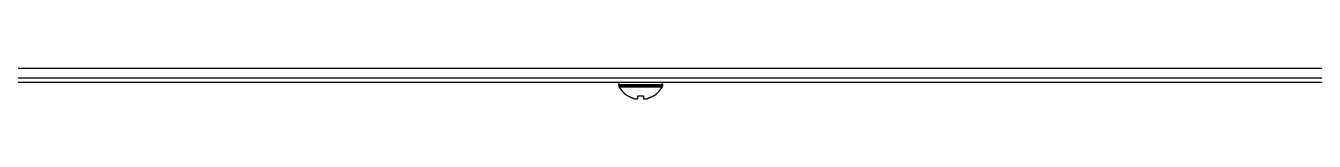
# Model space of a CAD drawing. Header units: millimetres. Extents: x -1319 to 3519, y -1539 to 2345.
# Drawn here: x 1658.1 to 1892.1, y -163.1 to -157.5 of the extents above; entities that cross this region are included whole.
import ezdxf

# ---------------------------------------------------------------- set-up
doc = ezdxf.new("R2010")
doc.units = ezdxf.units.MM
doc.header["$LTSCALE"] = 65.395
doc.layers.get('0').update_dxf_attribs({"linetype": 'CONTINUOUS'})

msp = doc.modelspace()

# ---------------------------------------------------------------- linework, layer by layer
at = {"linetype": 'Continuous'}
for p, q in [((1493.79, -157.53), (2252.19, -157.53)), ((2253.99, -160.13), (1493.79, -160.13)), ((1494.13, -159.33), (2251.84, -159.33)), ((1765.79, -160.53), (1773.79, -160.53)), ((1765.79, -160.73), (1765.79, -160.53)), ((1765.79, -160.73), (1773.79, -160.73)), ((1765.84, -160.93), (1773.73, -160.93)), ((1773.79, -160.73), (1773.79, -160.53)), ((1767.49, -162.61), (1767.49, -162.58)), ((1769.29, -163.13), (1769.29, -162.58)), ((1770.29, -162.58), (1770.29, -163.13)), ((1772.09, -162.58), (1772.09, -162.61))]:
    msp.add_line(p, q, dxfattribs=at)
for centre, radius, start, end in [((1766.19, -160.53), 0.4, 90, 180), ((1766.19, -160.73), 0.4, 180, 210.3012), ((1769.99, -158.51), 4.8, 210.3012, 238.5421), ((1769.59, -158.51), 4.8, 301.4579, 329.6988), ((1773.39, -160.53), 0.4, 0, 90), ((1773.39, -160.73), 0.4, 329.6988, 360), ((1769.97, -158.52), 4.75, 238.4659, 241.0313), ((1769.97, -158.53), 4.75, 241.0316, 241.9926), ((1769.97, -158.53), 4.75, 241.9926, 243.3187), ((1769.97, -158.53), 4.74, 243.3188, 244.4598), ((1769.97, -158.54), 4.74, 244.4598, 245.4278), ((1769.97, -158.54), 4.73, 245.4278, 246.6825), ((1769.96, -158.55), 4.73, 246.6826, 247.4526), ((1769.96, -158.55), 4.72, 247.4524, 248.9975), ((1769.96, -158.56), 4.72, 248.9977, 249.4819), ((1769.95, -158.57), 4.7, 249.4813, 251.5344), ((1769.95, -158.59), 4.68, 251.535, 252.6227), ((1769.94, -158.6), 4.67, 252.6228, 253.6051), ((1769.93, -158.63), 4.64, 253.6036, 255.6824), ((1769.04, -161.14), 2.01, 262.7256, 264.8598), ((1769.04, -161.16), 1.98, 264.8627, 265.7144), ((1769.04, -161.17), 1.97, 265.714, 266.9766), ((1769.04, -161.18), 1.96, 266.9771, 268.0037), ((1769.04, -161.19), 1.95, 268.0037, 269.0738), ((1769.04, -161.19), 1.95, 269.0741, 270.1995), ((1769.04, -161.19), 1.95, 270.1995, 271.1541), ((1769.04, -161.19), 1.95, 271.1545, 272.3767), ((1769.04, -161.18), 1.96, 272.3765, 273.2159), ((1769.04, -161.17), 1.97, 273.2167, 274.6016), ((1769.04, -161.16), 1.98, 274.6009, 275.2558), ((1769.03, -161.14), 2.01, 275.2585, 277.2741), ((1769.79, -158.82), 3.79, 262.4013, 269.9911), ((1769.79, -158.82), 3.79, 270.0089, 277.5987), ((1770.54, -161.14), 2.01, 262.7259, 264.7415), ((1770.54, -161.16), 1.98, 264.7442, 265.3991), ((1770.54, -161.17), 1.97, 265.3984, 266.7833), ((1770.54, -161.18), 1.96, 266.7841, 267.6235), ((1770.54, -161.19), 1.96, 267.6234, 268.8455), ((1770.54, -161.19), 1.95, 268.8459, 270.9258), ((1770.54, -161.19), 1.95, 270.9261, 271.9964), ((1770.54, -161.18), 1.96, 271.9964, 273.0228), ((1770.54, -161.17), 1.97, 273.0233, 274.286), ((1770.54, -161.16), 1.98, 274.2856, 275.1372), ((1770.53, -161.14), 2.01, 275.1401, 277.2744), ((1769.64, -158.63), 4.64, 284.3176, 286.3964), ((1769.63, -158.6), 4.67, 286.3949, 287.3772), ((1769.63, -158.59), 4.68, 287.3773, 288.465), ((1769.62, -158.57), 4.7, 288.4656, 290.5187), ((1769.62, -158.56), 4.72, 290.5181, 291.0023), ((1769.61, -158.55), 4.72, 291.0025, 292.5476), ((1769.61, -158.55), 4.73, 292.5474, 293.3174), ((1769.61, -158.54), 4.73, 293.3175, 294.5722), ((1769.61, -158.54), 4.74, 294.5722, 295.5402), ((1769.61, -158.53), 4.74, 295.5402, 296.6812), ((1769.6, -158.53), 4.75, 296.6813, 298.0074), ((1769.6, -158.53), 4.75, 298.0074, 298.9684), ((1769.6, -158.52), 4.75, 298.9687, 301.5341)]:
    msp.add_arc(centre, radius, start, end, dxfattribs=at)

doc.saveas('drawing.dxf')
